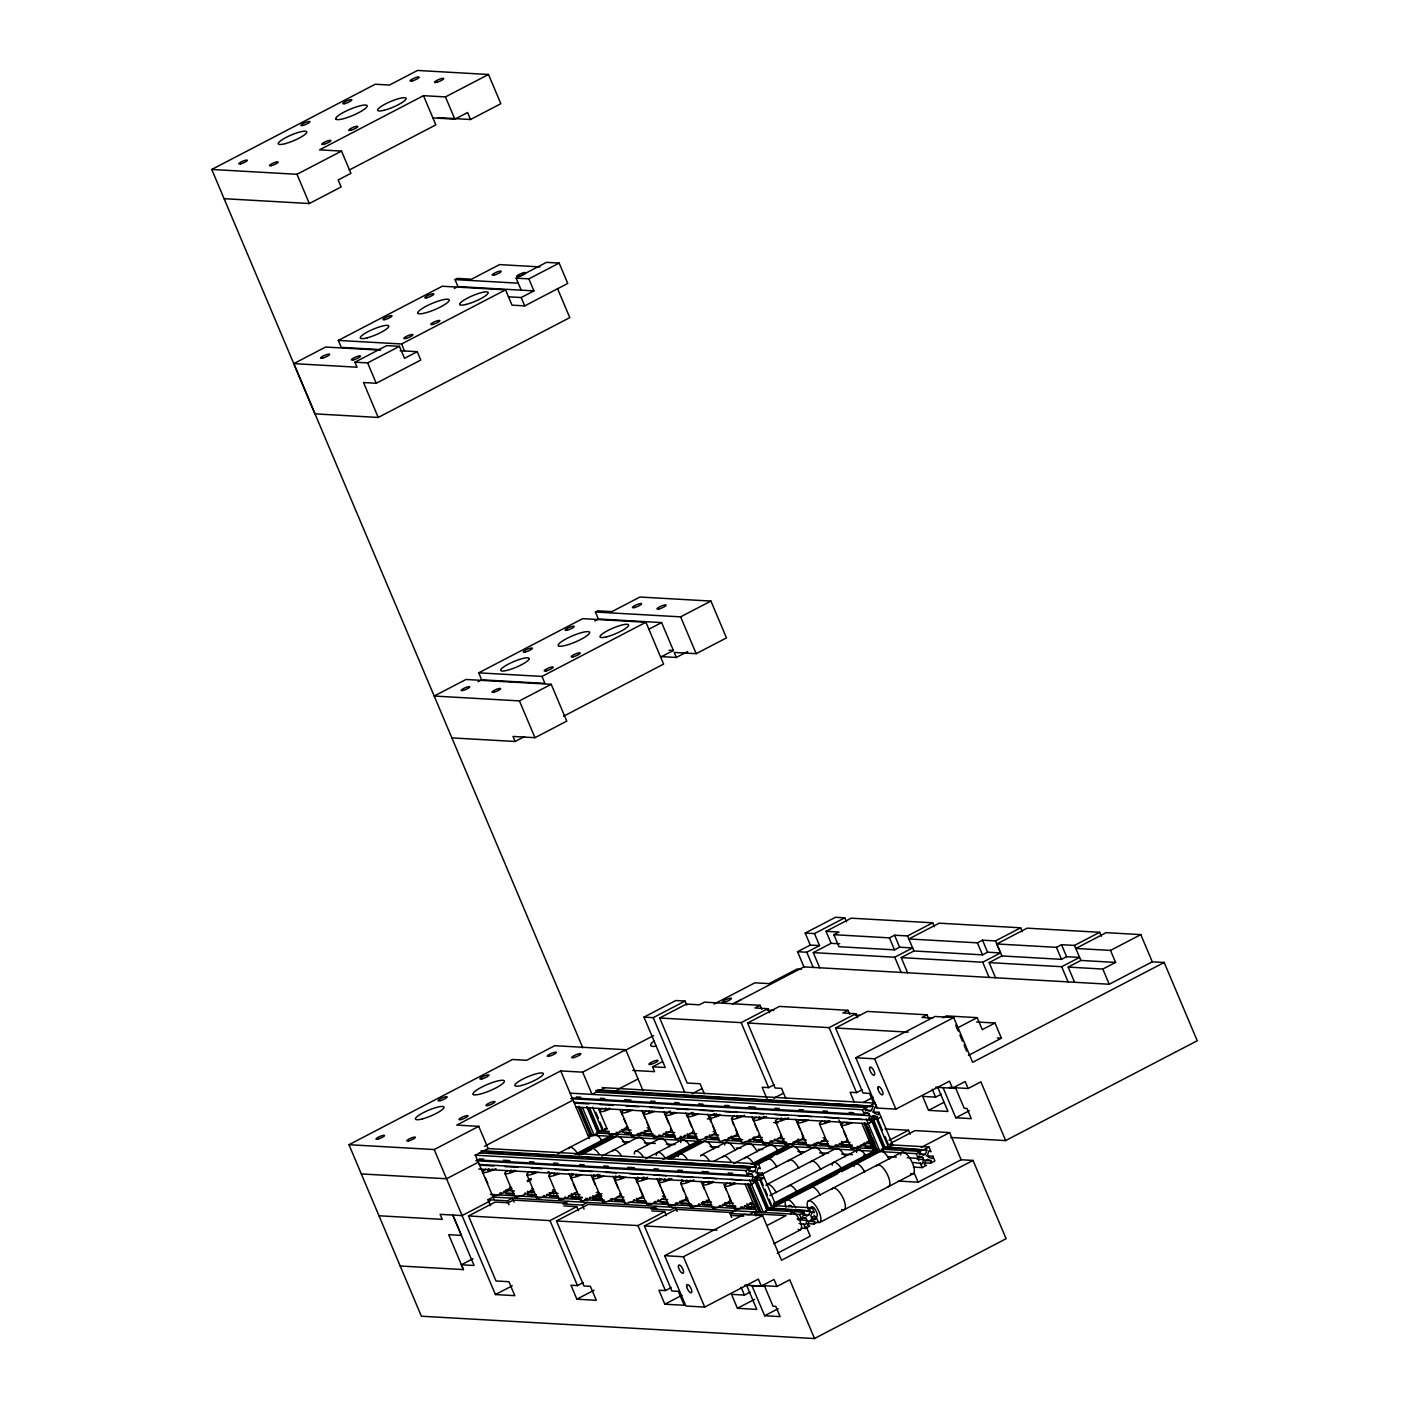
<?xml version="1.0" encoding="UTF-8"?>
<svg xmlns="http://www.w3.org/2000/svg" width="1409" height="1409" viewBox="0 0 1409 1409"><rect width="100%" height="100%" fill="white"/><g stroke="black" fill="none" stroke-linecap="round" stroke-linejoin="round"><path stroke-width="1.5" d="M476.999 1159.924L747.686 1175.3L748.478 1172.922L752.23 1174.384L753.111 1176.497L751.737 1180.619L478.901 1164.398M479.324 1152.932L750.011 1168.308L749.218 1170.703L752.97 1172.165L754.889 1171.161L756.263 1167.022L481.226 1150.677M749.588 1179.773L763.379 1212.409L767.711 1210.155L755.911 1182.257L753.745 1181.411L755.118 1177.272L757.056 1176.268L760.79 1177.748L759.997 1180.126L771.797 1208.024L837.721 1173.679M757.161 1175.282L761.529 1175.529L762.322 1173.133L755.77 1172.764M797.195 1218.961L801.58 1219.208L802.373 1216.83L806.107 1218.292L807.005 1220.388L805.631 1224.527L799.097 1223.435M766.655 1210.102L803.905 1212.216L803.112 1214.593L806.846 1216.073L808.784 1215.069L810.157 1210.93L768.557 1207.848M807.304 1223.664L813.891 1224.034L814.684 1221.656L810.932 1220.176L809.013 1221.18L807.639 1225.319L809.805 1226.165L805.472 1228.419L801.087 1228.172M811.038 1219.172L815.424 1219.437L816.216 1217.041L811.831 1216.795M571.86 1097.875L864.369 1114.484L865.161 1112.106L868.913 1113.568L869.793 1115.681L868.42 1119.803L573.745 1102.349M596.007 1092.116L866.694 1107.492L865.901 1109.887L869.652 1111.349L871.572 1110.345L872.946 1106.206L597.909 1089.861M872.453 1111.948L879.005 1112.317L892.795 1144.953L888.48 1147.208L876.697 1119.31L877.472 1116.932L873.739 1115.47L871.801 1116.474L870.427 1120.595L872.594 1121.441L884.394 1149.339L880.061 1151.593L866.271 1118.957M879.005 1112.317L878.212 1114.713L874.478 1113.233L873.58 1111.137L874.954 1106.998L877.12 1107.844L875.112 1103.106L602.242 1087.607M907.308 1157.775L918.263 1158.392L919.055 1156.014L922.789 1157.476L923.688 1159.589L922.314 1163.711L913.578 1162.495M881.153 1149.163L920.588 1151.4L919.795 1153.777L923.529 1155.257L925.466 1154.253L926.84 1150.114L885.046 1146.856M923.987 1162.848L930.574 1163.218L931.367 1160.84L927.615 1159.36L925.695 1160.364L924.322 1164.503L926.488 1165.349L922.155 1167.603L913.384 1167.11M926.312 1155.856L932.899 1156.225L932.106 1158.621L928.355 1157.141L927.474 1155.045L928.848 1150.906L930.997 1151.752L929.007 1147.014L889.555 1144.777M592.555 1107.069L602.647 1130.987L603.369 1130.177L596.342 1133.84L598.561 1133.118L587.623 1107.21M767.711 1210.155L765.474 1210.895L768.662 1208.482L756.88 1180.583L751.578 1184.511L478.708 1169.012M756.58 1179.773L757.831 1178.364M773.189 1206.456L877.86 1151.47L866.077 1123.572M882.474 1130.458L877.42 1118.499L871.643 1120.771L870.375 1122.18L872.594 1121.441L868.261 1123.695L575.753 1107.087M874.513 1117.548L873.263 1118.957L874.232 1119.01M870.128 1118.94L877.42 1118.499M877.191 1149.797L877.913 1148.987L773.506 1203.409M889.202 1146.398L882.157 1150.079L884.394 1149.339M582.78 1047.803L211.755 169.467L375.252 84.241L389.465 85.051L417.504 70.45L488.5 74.483L500.847 103.702L470.536 119.501L437.759 117.634M488.5 74.483L445.455 96.922L423.493 95.671L319.544 149.847L341.524 151.098L350.911 173.342L338.178 179.982L341.137 186.957L309.328 203.53L224.101 198.687M211.755 169.467L296.982 174.293L341.524 151.098M349.221 170.031L435.839 124.89L423.493 95.671M432.88 117.916L454.86 119.166L467.594 112.526L470.536 119.501M557.506 288.528L569.8 317.606L378.246 417.451L314.982 413.859L293.794 363.628L325.602 347.037L380.131 350.137M380.553 349.608L341.277 347.389L338.336 340.414L442.285 286.238L505.549 289.831L512.013 305.154L524.729 305.876L567.757 283.438L559.162 263.078L546.463 262.356L516.152 278.154L521.224 290.166M516.152 278.154L528.868 278.876L533.941 290.888L457.96 286.573L455.019 279.598L457.291 278.401L471.522 279.211L499.543 264.61L540.052 266.9M454.332 288.458L457.96 286.573M293.794 363.628L357.058 367.203L354.927 362.183L386.735 345.61L399.452 346.332L404.524 358.326L417.258 351.686L420.78 360.052L376.238 383.266L363.522 382.543L378.246 417.451M338.336 340.414L401.6 343.99L505.549 289.831M354.927 362.183L367.643 362.906L399.452 346.332M528.868 278.876L559.162 263.078M508.49 296.806L521.189 297.528L533.941 290.888M478.725 672.833L541.989 676.426L544.931 683.4L481.667 679.807L478.725 672.833L582.674 618.657L645.921 622.25L663.604 664.097L563.547 716.248M660.662 657.122L673.396 650.482L661.614 622.584L598.349 618.991L595.408 612.017L597.68 610.837L611.911 611.629L639.933 597.029L710.929 601.062L726.48 637.89L696.187 653.67L674.224 652.42L676.338 657.457L687.698 651.539M478.038 681.709L481.667 679.807M594.721 620.893L598.349 618.991M541.989 676.426L645.921 622.25M648.88 629.224L661.614 622.584M551.218 684.316L465.992 679.473L434.183 696.046L519.428 700.889L551.218 684.316L566.77 721.126L534.98 737.7L512.999 736.449L515.13 741.486L524.483 736.608M595.408 612.017L680.635 616.86L710.929 601.062M898.59 1181.077L918.087 1182.186L961.132 1159.748L973.02 1160.435L1006.096 1238.722L814.42 1338.55L421.397 1316.217L348.974 1144.707L512.471 1059.498L526.702 1060.29L554.723 1045.689L625.719 1049.723L642.98 1090.566M632.782 1070.4L654.586 1071.65L652.543 1066.807L665.259 1067.529L643.966 1017.122L675.792 1000.531L685.056 1001.059L686.747 1005.057M805.208 933.075L814.472 933.603L819.545 945.598L810.281 945.087L805.208 933.075L835.502 917.277L844.766 917.805L846.474 921.856M643.966 1017.122L653.212 1017.65L685.056 1001.059M814.472 933.603L844.766 917.805M704.289 1093.719L700.079 1083.75L687.152 1083.028L659.694 1018.002L686.412 1004.071L699.357 1004.811L704.447 1002.151L760.05 1005.321L761.741 1009.32M839.729 943.801L831.099 943.308L826.026 931.314L851.23 918.175L932.705 922.807L934.378 926.735M625.719 1049.723L582.674 1072.161L560.712 1070.91L456.763 1125.086L478.743 1126.337L488.148 1148.582L475.397 1155.221L493.907 1199.006M950.758 1137.468L1005.568 1140.586L1197.245 1040.758L1164.186 962.47L1152.28 961.801L1109.235 984.239L803.958 966.891L797.547 951.709L810.281 945.087M819.686 967.789L813.275 952.607L894.75 957.239L912.574 947.94L899.611 947.2L894.521 949.86L838.936 946.707L833.864 934.695L838.971 932.054L826.026 931.314M797.547 951.709L806.793 952.237L819.545 945.598M348.974 1144.707L434.201 1149.55L478.743 1126.337M624.416 1050.797L653.617 1035.58M713.976 1004.124L754.854 982.83L769.085 983.623L797.107 969.022L801.369 969.269M813.275 952.607L831.099 943.308M732.733 1004.018L803.958 966.891M733.332 1003.754L741.099 999.703M484.502 1146.274L573.058 1100.13M760.05 1005.321L754.96 1007.963L767.887 1008.703L769.578 1012.701M833.864 934.695L889.449 937.866L894.556 935.206L907.502 935.946L932.705 922.807M604.813 1087.766L592.079 1094.406L582.674 1072.161M652.543 1066.807L662.212 1061.77M659.694 1018.002L741.169 1022.635L767.887 1008.703M478.356 1162.196L446.547 1178.769L361.32 1173.926M617.23 1089.809L638.066 1078.942M785.764 1098.351L781.555 1088.382L775.091 1088.012L747.633 1023.004L779.459 1006.413L848.007 1010.306L849.697 1014.304M907.625 972.774L901.214 957.609L913.948 950.969L982.496 954.862L987.586 952.202L1000.513 952.942L995.459 940.93L982.513 940.19L977.423 942.85L908.875 938.958L939.187 923.177L1020.662 927.791L1022.318 931.736M557.788 1153.636L593.858 1134.844M595.672 1134.615L598.561 1133.118M602.647 1130.987L606.98 1128.732L598.561 1108.795M848.007 1010.306L842.899 1012.965L855.844 1013.705L857.535 1017.703M490.508 1205.699L487.972 1199.711L493.08 1197.069M505.813 1190.429L511.59 1187.417M575.101 1154.306L609.762 1136.253M624.187 1128.732L627.586 1126.953M692.189 1093.683L701.559 1088.805M508.015 1190.552L511.854 1188.544M527.248 1180.513L531.105 1178.505M577.303 1154.429L611.946 1136.376L611.876 1137.944L579.169 1155.01M462.064 1215.597L490.156 1200.961M527.406 1181.64L531.263 1179.632M579.381 1154.552L614.025 1136.499M581.582 1154.676L591.199 1149.656M595.056 1147.648L616.226 1136.623M747.633 1023.004L829.108 1027.637L855.844 1013.705M995.459 940.93L1020.662 927.791M434.201 1149.55L495.422 1294.554L514.813 1295.664L508.931 1281.714L496.003 1280.975L468.528 1215.967L495.263 1202.036L508.191 1202.775L513.299 1200.116L566.77 1203.145M873.703 1103.335L869.494 1093.384L863.03 1093.014L835.572 1028.006L867.398 1011.415L927.016 1014.797L928.707 1018.795M995.564 977.776L989.153 962.594L1061.699 966.715L1079.541 957.433L1066.613 956.693L1061.505 959.353L1001.887 955.954L996.815 943.96L1027.126 928.161L1099.672 932.282L1101.345 936.228M487.972 1199.711L507.381 1200.82L512.471 1198.161L514.162 1202.159M601.766 1156.137L637.819 1137.345M901.214 957.609L982.689 962.224L1000.513 952.942M989.153 962.594L1001.887 955.954M635.353 1151.329L659.817 1138.595M767.183 1099.231L762.128 1087.272L768.627 1087.642L774.351 1084.666M645.727 1158.638L681.797 1139.846M568.091 1201.331L562.984 1203.973L582.393 1205.082L587.483 1202.423M927.016 1014.797L921.926 1017.457L932.705 1018.055M996.815 943.96L1056.433 947.341L1061.541 944.682L1074.468 945.421L1099.672 932.282M773.752 1098.245L783.298 1093.261M1005.691 1140.603L980.875 1081.848L968.142 1088.488L965.2 1081.513L952.449 1088.135L949.507 1081.161L895.86 1109.13L877.067 1108.055L855.809 1057.736L934.942 1016.488L953.734 1017.562L972.633 1062.316L1164.186 962.47M663.058 1159.308L697.702 1141.237M400.174 1266.004L463.438 1269.597L461.395 1264.771L473.001 1258.713M599.794 1193.529L595.954 1195.536L595.884 1197.122L599.741 1195.114M667.179 1158.427L699.886 1141.36L699.833 1142.946L669.028 1158.991M468.528 1215.967L550.003 1220.599L576.739 1206.668L578.43 1210.666M601.872 1193.652L598.032 1195.66L599.459 1197.315M669.24 1158.533L701.964 1141.484M671.441 1158.674L702.246 1142.611M942.674 1017.844L946.425 1015.889L977.194 1017.65L982.267 1029.644L995.001 1023.004L1001.412 1038.186L968.476 1055.359M583.203 1282.613L577.479 1285.607L570.98 1285.237L576.862 1299.186L596.289 1300.296L590.406 1286.347L583.942 1285.977L556.467 1220.951L588.31 1204.378L656.841 1208.27M855.809 1057.736L874.602 1058.793L953.734 1017.562M701.312 1155.081L725.776 1142.329M1074.591 982.267L1068.181 967.085L1080.914 960.445L1115.576 962.417L1110.503 950.406L1075.842 948.451L1106.135 932.652L1140.797 934.625L1152.28 961.801M956.605 1028.376L977.194 1017.65M1110.503 950.406L1140.797 934.625M713.623 1161.368L747.756 1143.58M854.312 1102.243L850.103 1092.274L856.566 1092.644L862.29 1089.65M1068.181 967.085L1102.824 969.057L1115.576 962.417M733.684 1163.623L769.737 1144.83M656.03 1206.315L650.923 1208.975L670.332 1210.067L675.422 1207.425L677.113 1211.405M863.629 1102.243L873.175 1097.276M495.422 1294.554L512.277 1285.783M750.997 1164.292L785.641 1146.239M683.893 1200.538L687.751 1198.531M753.181 1164.415L787.842 1146.362L787.772 1147.93L755.048 1164.996M556.467 1220.951L637.96 1225.583L664.678 1211.652L666.369 1215.65M755.259 1164.539L789.921 1146.486M475.009 1155.186L745.696 1170.562L750.011 1168.308M754.097 1166.176L758.429 1163.922L760.437 1168.66L758.271 1167.814L756.897 1171.953L757.795 1174.049L761.529 1175.529M569.852 1093.137L862.378 1109.746L866.694 1107.492M870.78 1105.361L875.112 1103.106M757.461 1164.662L772.854 1156.63M776.711 1154.623L792.105 1146.609M671.142 1287.615L665.418 1290.591L658.954 1290.239L664.837 1304.188L684.246 1305.28L678.345 1291.331L671.882 1290.961L644.424 1225.953L676.25 1209.362L731.606 1212.515M762.181 1174.19L813.715 1147.331M756.422 1178.259L752.582 1181.447M873.104 1117.443L869.265 1120.631M876.68 1119.31L881.012 1117.055M766.76 1184.511L835.696 1148.582A12.17 4.491 62.5 0 1 845.224 1156.701M937.689 1087.149L947.94 1111.454L928.549 1110.345L922.648 1096.396L935.594 1097.135L941.318 1094.141M731.641 1217.446L729.95 1213.466L735.04 1210.807M866.165 1142.47L869.564 1140.691M928.549 1110.345L943.819 1102.384M769.93 1195.572L857.676 1149.832M576.862 1299.186L594.052 1290.221M814.543 1338.55L789.727 1279.795L776.993 1286.435L774.034 1279.46L761.3 1286.1L758.359 1279.125L704.711 1307.076L685.919 1306.02L664.661 1255.683L743.776 1214.452L762.568 1215.509L781.484 1260.262L973.02 1160.435M889.132 1140.339L908.523 1130.247L910.179 1134.175M890.365 1143.439L914.987 1130.599L949.648 1132.572L961.132 1159.748M773.77 1204.536L875.782 1151.364L876.521 1150.554L864.739 1122.638L863.999 1123.466L875.729 1152.932L775.637 1205.1M841.56 1171.672L878.142 1152.597M664.661 1255.683L683.453 1256.758L762.568 1215.509M943.097 1087.73L955.795 1117.777L969.339 1110.732M808.255 1201.014L901.654 1152.315M767.324 1225.354L786.046 1215.597L755.259 1213.854M921.239 1147.384L949.648 1132.572M492.815 1197.051L799.572 1214.47L803.905 1212.216M807.991 1210.084L812.324 1207.83L814.314 1212.568L809.928 1212.321M587.588 1134.985L916.255 1153.654L920.588 1151.4M924.674 1149.268L929.007 1147.014M773.7 1243.795L800.453 1229.846M813.891 1224.034L818.206 1221.779L816.216 1217.041M930.574 1163.218L934.889 1160.963L932.899 1156.225M819.862 1222.396L913.261 1173.715M664.837 1304.188L682.026 1295.223M777.328 1253.305L810.263 1236.133L806.265 1226.658M746.523 1285.114L756.792 1309.401L737.4 1308.292L731.5 1294.343L744.428 1295.082L750.169 1292.106M737.4 1308.292L754.572 1299.345M764.647 1315.742L780.128 1316.622L775.795 1306.372L773.03 1306.213L764.664 1286.399L751.948 1285.677L764.647 1315.742L778.191 1308.679M600.199 1130.67L604.056 1129.419M455.019 279.598L518.283 283.191M400.174 350.718L417.258 351.686M669.028 650.236L673.396 650.482M661.068 656.594L676.338 657.457M451.866 737.893L515.13 741.486M767.218 1010.077L773.647 1010.447M855.157 1015.061L859.437 1015.308M976.543 1021.965L995.001 1023.004M835.572 1028.006L908.118 1032.128M997.308 1037.957L1001.412 1038.186M949.349 1087.413L968.142 1088.488M935.752 1087.202L955.813 1088.453L964.179 1108.249L966.944 1108.407L971.277 1118.658L955.795 1117.777M595.708 1090.46L872.946 1106.206M608.635 1091.869L621.721 1092.627M632.641 1093.243L647.929 1094.106M658.831 1094.723L671.934 1095.48M685.038 1096.22L698.142 1096.959M709.044 1097.576L722.148 1098.315M733.067 1098.95L746.154 1099.689M757.073 1100.306L772.361 1101.169M783.263 1101.785L796.367 1102.543M807.287 1103.159L820.373 1103.899M831.292 1104.515L846.58 1105.396M857.482 1106.012L870.586 1106.752M865.02 1109.975L871.572 1110.345M576.387 1096.959L580.755 1097.206M600.393 1098.315L604.76 1098.562M624.416 1099.689L630.968 1100.059M650.606 1101.169L654.974 1101.415M674.629 1102.543L678.997 1102.789M698.635 1103.899L703.003 1104.145M724.825 1105.396L729.193 1105.642M748.848 1106.752L755.4 1107.122M775.038 1108.231L779.406 1108.496M799.044 1109.605L803.412 1109.852M823.067 1110.961L827.435 1111.208M849.257 1112.458L853.625 1112.705M864.545 1113.321L868.913 1113.568M570.733 1098.685L869.793 1115.681M870.921 1116.562L877.472 1116.932M575.911 1103.194L588.997 1103.934M599.917 1104.568L613.021 1105.308M626.107 1106.047L639.21 1106.787M650.13 1107.421L663.216 1108.161M676.32 1108.901L689.424 1109.64M700.326 1110.257L713.43 1111.014M724.349 1111.631L737.435 1112.37M750.539 1113.11L763.643 1113.867M774.563 1114.484L787.649 1115.224M798.568 1115.84L811.672 1116.58M824.758 1117.337L837.862 1118.077M848.782 1118.693L861.868 1119.433M707.248 1118.816L711.545 1119.045M773.752 1122.586L778.05 1122.832M885.046 1128.908L908.523 1130.247M604.778 1128.609L606.98 1128.732M622.232 1129.595L631.109 1130.106M644.142 1130.846L650.729 1131.216M666.07 1132.079L674.823 1132.589M690.163 1133.452L696.733 1133.822M712.073 1134.703L718.643 1135.073M733.983 1135.936L738.369 1136.182M753.709 1137.063L762.48 1137.556M777.803 1138.437L784.39 1138.807M797.529 1139.546L806.3 1140.04M821.641 1140.92L828.21 1141.29M841.349 1142.047L850.12 1142.54M864.474 1143.351L872.03 1143.773M598.191 1130.723L609.146 1131.357M622.302 1132.096L631.056 1132.589M644.212 1133.347L652.966 1133.84M666.122 1134.58L674.876 1135.09M688.032 1135.83L696.803 1136.323M709.942 1137.081L718.713 1137.574M731.852 1138.313L740.623 1138.824M753.762 1139.564L762.533 1140.057M775.672 1140.814L784.443 1141.308M797.582 1142.047L806.353 1142.558M819.492 1143.298L828.263 1143.791M841.42 1144.548L852.375 1145.165M863.33 1145.781L872.083 1146.292M598.156 1131.445L609.111 1132.079M624.451 1132.942L631.021 1133.312M644.177 1134.069L652.931 1134.562M666.087 1135.302L674.858 1135.813M687.997 1136.552L696.768 1137.045M709.907 1137.803L718.678 1138.296M731.817 1139.036L742.772 1139.67M753.727 1140.286L762.498 1140.779M777.838 1141.66L786.592 1142.153M797.547 1142.769L806.318 1143.28M819.474 1144.02L828.228 1144.513M841.384 1145.27L852.339 1145.887M865.478 1146.627L872.048 1147.014M926.84 1150.114L885.204 1147.754L873.562 1119.768M644.001 1134.721L648.369 1134.985M665.911 1135.971L672.48 1136.341M687.821 1137.222L696.574 1137.715M711.915 1138.578L718.484 1138.965M733.825 1139.828L740.412 1140.198M757.936 1141.202L762.322 1141.449M782.03 1142.576L786.416 1142.822M841.191 1145.922L845.576 1146.169M865.302 1147.296L871.872 1147.666M885.028 1148.423L895.983 1149.039M906.938 1149.656L920.077 1150.413M596.289 1132.977L675.175 1137.468M679.561 1137.715L697.085 1138.701M705.856 1139.212L718.995 1139.951M723.381 1140.198L740.905 1141.202M745.291 1141.449L872.382 1148.67M918.879 1153.883L925.466 1154.253M918.421 1157.229L922.789 1157.476M600.551 1140.357L604.919 1140.603M622.461 1141.589L629.03 1141.959M644.371 1142.84L655.326 1143.456M666.281 1144.073L675.052 1144.584M710.101 1146.574L718.872 1147.067M736.396 1148.071L740.782 1148.317M758.306 1149.304L762.692 1149.55M797.741 1151.54L804.328 1151.928M819.668 1152.791L828.422 1153.284M841.578 1154.041L852.533 1154.658M863.488 1155.274L867.874 1155.521M887.582 1156.648L896.353 1157.141M917.118 1159.202L923.688 1159.589M924.78 1160.47L931.367 1160.84M487.743 1148.546L758.429 1163.922M481.209 1151.4L756.263 1167.022M487.584 1152.439L502.854 1153.319M513.774 1153.936L526.878 1154.676M537.798 1155.292L550.884 1156.032M563.987 1156.789L577.091 1157.529M587.993 1158.145L601.097 1158.885M612.017 1159.501L625.103 1160.259M638.207 1160.998L651.31 1161.738M662.212 1162.355L675.316 1163.112M686.236 1163.728L701.506 1164.591M712.426 1165.208L725.529 1165.947M736.449 1166.582L749.535 1167.321M748.338 1170.791L754.889 1171.161M479.359 1158.885L483.71 1159.131M503.365 1160.259L509.917 1160.629M529.555 1161.738L533.923 1161.985M553.578 1163.112L557.946 1163.358M579.768 1164.591L584.136 1164.838M603.774 1165.947L608.142 1166.194M627.798 1167.321L634.349 1167.691M653.987 1168.801L658.355 1169.047M678.011 1170.174L682.361 1170.421M702.017 1171.531L708.568 1171.901M728.206 1173.028L732.574 1173.274M747.862 1174.137L752.23 1174.384M475.872 1160.752L753.111 1176.497M754.238 1177.378L760.79 1177.748M762.128 1177.748L764.33 1177.871L759.997 1180.126L753.445 1179.756M481.05 1165.261L494.154 1166M505.056 1166.617L518.16 1167.356M531.263 1168.096L542.166 1168.73M555.269 1169.47L568.373 1170.21M579.293 1170.826L592.379 1171.583M605.483 1172.323L616.402 1172.94M629.488 1173.679L642.592 1174.419M653.512 1175.053L666.598 1175.793M677.518 1176.409L692.805 1177.272M703.707 1177.906L716.811 1178.646M729.915 1179.386L740.817 1180.002M505.549 1190.411L514.32 1190.904M527.459 1191.662L534.046 1192.032M549.387 1192.895L558.14 1193.388M571.297 1194.145L580.05 1194.638M595.391 1195.519L601.96 1195.889M617.301 1196.752L623.87 1197.122M639.21 1198.002L643.596 1198.249M661.12 1199.253L667.707 1199.623M681.692 1200.415L688.156 1200.785M702.756 1201.613L711.527 1202.106M724.666 1202.846L733.437 1203.356M746.576 1204.096L755.347 1204.589M772.872 1205.593L812.324 1207.83M768.363 1207.672L769.332 1207.724M505.62 1192.912L514.373 1193.405M527.53 1194.163L536.283 1194.656M549.44 1195.396L558.193 1195.906M571.349 1196.646L582.304 1197.263M593.259 1197.897L602.03 1198.39M615.169 1199.129L623.94 1199.64M637.079 1200.38L645.85 1200.873M658.989 1201.63L667.76 1202.124M680.899 1202.863L689.67 1203.356M702.809 1204.114L711.58 1204.607M724.737 1205.364L735.692 1205.981M746.647 1206.597L755.4 1207.09M505.584 1193.634L514.338 1194.128M527.494 1194.885L536.248 1195.378M549.404 1196.118L558.175 1196.628M571.314 1197.368L582.269 1197.985M593.224 1198.619L601.995 1199.112M615.134 1199.852L623.905 1200.362M637.044 1201.102L645.815 1201.595M661.156 1202.476L667.725 1202.846M680.864 1203.585L691.837 1204.219M702.792 1204.836L711.545 1205.329M726.885 1206.21L735.657 1206.703M746.611 1207.319L755.365 1207.812M766.32 1208.446L810.157 1210.93M571.138 1198.037L577.708 1198.407M593.048 1199.27L601.802 1199.781M614.958 1200.521L623.729 1201.014M636.868 1201.771L645.639 1202.264M663.163 1203.251L667.549 1203.515M746.418 1207.989L750.803 1208.235M768.345 1209.239L774.915 1209.609M785.87 1210.225L801.21 1211.106M490.561 1194.427L580.402 1199.517M584.788 1199.764L604.514 1200.891M608.899 1201.137L624.222 1202.018M628.608 1202.264L755.7 1209.486M802.197 1214.699L808.784 1215.069M729.95 1213.466L749.341 1214.558L754.449 1211.899L756.122 1215.897M801.739 1218.045L806.107 1218.292M563.811 1205.928L576.739 1206.668M651.751 1210.912L664.678 1211.652M730.778 1215.403L743.705 1216.143M798.234 1219.895L807.005 1220.388M808.097 1221.268L814.684 1221.656M462.099 1215.58L440.119 1214.329L442.25 1219.366L378.986 1215.773M644.424 1225.953L716.97 1230.075M461.395 1264.771L474.093 1265.493L452.8 1215.069L461.43 1235.411L448.714 1234.689L463.438 1269.597M762.375 1285.607L776.993 1286.435M744.604 1285.149L761.3 1286.1M814.314 1212.568L812.165 1211.722L810.791 1215.861L811.672 1217.957L815.424 1219.437M1102.824 969.057L1109.235 984.239M1074.468 945.421L1080.914 960.445M1061.541 944.682L1066.613 956.693M1056.433 947.341L1061.505 959.353M1061.699 966.715L1068.11 981.897M982.513 940.19L987.586 952.202M977.423 942.85L982.496 954.862M982.689 962.224L989.1 977.406M955.637 1025.065L958.173 1031.071M959.864 1035.087L962.4 1041.092M964.091 1045.091L966.627 1051.096M907.502 935.946L913.948 950.969M894.556 935.206L899.611 947.2M889.449 937.866L894.521 949.86M894.75 957.239L901.161 972.421M932.265 1089.245L935.594 1097.135M916.255 1153.654L918.263 1158.392M920.147 1162.865L922.155 1167.603M874.602 1058.793L895.86 1109.13M680.635 616.86L696.187 653.67M914.089 1172.693L918.087 1182.186M884.993 1136.447L888.357 1144.407M445.455 96.922L454.86 119.166M806.793 952.237L813.204 967.419M871.643 1120.771L883.425 1148.67M521.189 297.528L524.729 305.876M829.108 1027.637L856.566 1092.644M862.378 1109.746L864.369 1114.484M867.926 1127.869L870.463 1133.84M872.136 1137.838L874.672 1143.809M861.815 1123.325L873.598 1151.223M841.525 1125.298L851.335 1148.511M838.936 1119.908L842.195 1127.64M843.832 1131.497L846.281 1137.31M819.545 1124.065L829.355 1147.261M797.564 1122.814L807.357 1146.01M795.768 1119.345L799.854 1129.014M801.492 1132.871L803.13 1136.746M741.169 1022.635L768.627 1087.642M775.566 1121.564L785.377 1144.76M799.572 1214.47L801.58 1219.208M803.465 1223.681L805.472 1228.419M753.586 1120.314L763.396 1143.527M751.807 1116.844L753.445 1120.701M755.065 1124.576L757.531 1130.37M762.322 1173.133L776.112 1205.769M760.737 1179.315L763.255 1185.304M764.946 1189.284L767.465 1195.255M769.155 1199.253L771.674 1205.223M731.606 1119.063L741.398 1142.276M732.275 1121.388L733.895 1125.263M735.533 1129.137L737.171 1132.995M401.6 343.99L404.542 350.982M754.96 1181.587L766.743 1209.486M745.696 1170.562L747.686 1175.3M749.394 1184.388L761.177 1212.286M748.056 1183.454L759.838 1211.353L759.099 1212.163L747.316 1184.264M745.132 1184.141L756.915 1212.039M709.625 1117.813L719.418 1141.026M707.829 1114.343L711.105 1122.075M712.743 1125.95L715.191 1131.744M724.842 1186.114L734.653 1209.327M296.982 174.293L309.328 203.53M519.428 700.889L534.98 737.7M653.212 1017.65L684.862 1092.556M723.874 1184.582L726.339 1190.394M728.788 1196.188L730.426 1200.063M687.627 1116.562L697.437 1139.775M685.848 1113.092L687.486 1116.967M689.124 1120.824L691.572 1126.636M367.643 362.906L376.238 383.266M702.862 1184.863L712.672 1208.077M701.083 1181.394L704.341 1189.143M741.099 1287.21L744.428 1295.082M665.647 1115.312L675.457 1138.525M663.868 1111.842L668.764 1123.449M680.882 1183.63L690.674 1206.826M682.361 1187.893L683.999 1191.75M643.666 1114.061L653.459 1137.274M641.87 1110.591L645.146 1118.341M646.784 1122.198L649.232 1128.01A9.81 1.955 -22.9 0 0 647.101 1127.887M658.884 1182.38L668.694 1205.576M657.105 1178.91L660.381 1186.642M662.001 1190.499L664.467 1196.311M683.453 1256.758L704.711 1307.076M621.668 1112.828L631.479 1136.024M619.89 1109.341L622.338 1115.153M623.976 1119.028L625.614 1122.885M636.903 1181.129L646.713 1204.325M635.124 1177.66L637.572 1183.454M640.021 1189.266L642.469 1195.061M595.796 1112.229L598.332 1118.218M600.005 1122.198L602.541 1128.186M589.42 1107.509L599.512 1131.427M637.96 1225.583L665.418 1290.591M586.655 1106.523L597.592 1132.431M614.923 1179.879L624.715 1203.092M613.144 1176.409L618.04 1188.016M582.445 1107.474L594.228 1135.372M580.261 1107.351L592.044 1135.249M560.712 1070.91L589.261 1138.49M592.942 1178.629L602.735 1201.842M591.146 1175.159L595.232 1184.828M570.944 1177.378L580.755 1200.591M569.166 1173.908L571.614 1179.72M573.252 1183.578L575.7 1189.39M582.393 1205.082L584.066 1209.063M548.964 1176.128L558.774 1199.341M550.003 1220.599L577.479 1285.607M526.984 1174.877L536.776 1198.09M504.986 1173.627L514.796 1196.84M507.381 1200.82L509.054 1204.801M481.878 1169.611L483.551 1173.609M485.242 1177.589L487.761 1183.56M656.154 1046.182A23.178 4.614 -22.9 0 1 654.146 1040.916M798.146 1229.317A9.81 3.611 62.5 0 0 801.58 1226.376A9.81 3.611 62.5 0 0 796.825 1215.58L795.363 1213.977A9.81 3.611 62.5 0 0 790.555 1214.118M647.647 1178.435A9.81 1.955 -22.9 0 1 637.696 1181.323A9.81 1.955 -22.9 0 1 639.721 1177.977M658.373 1199.922A4.509 0.898 -22.9 0 1 657.475 1200.433M655.361 1201.384A4.509 0.898 -22.9 0 1 654.287 1201.771M647.664 1177.219A4.509 0.898 -22.9 0 1 642.064 1179.051A4.509 0.898 -22.9 0 1 643.895 1177.008M662.336 1196.188A9.81 1.955 -22.9 0 1 657.457 1201.63A9.81 1.955 -22.9 0 1 646.96 1203.145M713.606 1182.169A9.81 1.955 -22.9 0 1 703.655 1185.075A9.81 1.955 -22.9 0 1 705.68 1181.728M725.705 1202.441A4.509 0.898 -22.9 0 1 725.036 1203.198M723.433 1204.167A4.509 0.898 -22.9 0 1 722.394 1204.677M720.246 1205.523A4.509 0.898 -22.9 0 1 719.259 1205.805M712.602 1181.464A4.509 0.898 -22.9 0 1 708.023 1182.803A4.509 0.898 -22.9 0 1 708.956 1181.253M729.633 1199.852A9.81 1.955 -22.9 0 1 722.236 1205.893A9.81 1.955 -22.9 0 1 712.919 1206.879M693.862 1179.844A9.81 1.955 -22.9 0 1 682.273 1183.824A9.81 1.955 -22.9 0 1 683.7 1180.478M702.351 1202.423A4.509 0.898 -22.9 0 1 701.453 1202.934M699.34 1203.885A4.509 0.898 -22.9 0 1 698.265 1204.272M690.621 1180.214A4.509 0.898 -22.9 0 1 686.024 1181.552A4.509 0.898 -22.9 0 1 686.958 1180.002M708.621 1199.288A9.81 1.955 -22.9 0 1 697.895 1205.576A9.81 1.955 -22.9 0 1 690.938 1205.628M671.882 1178.593A9.81 1.955 -22.9 0 1 660.275 1182.574A9.81 1.955 -22.9 0 1 661.702 1179.227M680.353 1201.172A4.509 0.898 -22.9 0 1 679.455 1201.683M677.342 1202.634A4.509 0.898 -22.9 0 1 675.298 1203.304M669.662 1178.47A4.509 0.898 -22.9 0 1 664.326 1180.302A4.509 0.898 -22.9 0 1 664.978 1178.769M685.655 1197.351A9.81 1.955 -22.9 0 1 678.275 1203.392A9.81 1.955 -22.9 0 1 668.94 1204.378M625.666 1177.184A9.81 1.955 -22.9 0 1 615.24 1180.02A9.81 1.955 -22.9 0 1 619.696 1175.634M637.097 1198.196A4.509 0.898 -22.9 0 1 636.392 1198.672M634.455 1199.675A4.509 0.898 -22.9 0 1 633.381 1200.133M623.571 1176.92A4.509 0.898 -22.9 0 1 619.854 1177.765A4.509 0.898 -22.9 0 1 620.999 1176.268M642.663 1195.536A9.81 1.955 -22.9 0 1 631.937 1201.824A9.81 1.955 -22.9 0 1 624.98 1201.895M735.604 1183.419A9.81 1.955 -22.9 0 1 725.635 1186.325A9.81 1.955 -22.9 0 1 727.66 1182.979M745.414 1205.417A4.509 0.898 -22.9 0 1 744.392 1205.928M742.226 1206.756A4.509 0.898 -22.9 0 1 740.429 1207.214M734.582 1182.715A4.509 0.898 -22.9 0 1 730.285 1184.053A4.509 0.898 -22.9 0 1 730.232 1182.979M752.582 1201.789A9.81 1.955 -22.9 0 1 741.856 1208.059A9.81 1.955 -22.9 0 1 734.899 1208.129M581.688 1174.683A9.81 1.955 -22.9 0 1 571.737 1177.589A9.81 1.955 -22.9 0 1 573.762 1174.243M593.119 1195.695A4.509 0.898 -22.9 0 1 592.414 1196.171M590.494 1197.174A4.509 0.898 -22.9 0 1 589.402 1197.632M587.342 1198.302A4.509 0.898 -22.9 0 1 585.545 1198.425M579.592 1174.437A4.509 0.898 -22.9 0 1 576.334 1174.243M596.377 1192.437A9.81 1.955 -22.9 0 1 591.498 1197.897A9.81 1.955 -22.9 0 1 581.001 1199.394M537.727 1172.182A9.81 1.955 -22.9 0 1 527.759 1175.088A9.81 1.955 -22.9 0 1 529.784 1171.742M549.616 1192.789A4.509 0.898 -22.9 0 1 549.158 1193.194M547.537 1194.18A4.509 0.898 -22.9 0 1 546.516 1194.691M544.367 1195.519A4.509 0.898 -22.9 0 1 543.381 1195.818M535.631 1171.936A4.509 0.898 -22.9 0 1 532.355 1171.742M552.398 1189.953A9.81 1.955 -22.9 0 1 547.52 1195.396A9.81 1.955 -22.9 0 1 537.04 1196.893M559.708 1173.433A9.81 1.955 -22.9 0 1 549.757 1176.339A9.81 1.955 -22.9 0 1 551.782 1172.993M571.614 1194.039A4.509 0.898 -22.9 0 1 571.138 1194.445M569.535 1195.431A4.509 0.898 -22.9 0 1 568.496 1195.942M565.361 1197.069A4.509 0.898 -22.9 0 1 564.533 1197.227M557.612 1173.186A4.509 0.898 -22.9 0 1 554.336 1172.993M576.51 1191.309A9.81 1.955 -22.9 0 1 567.158 1197.632A9.81 1.955 -22.9 0 1 559.021 1198.143M603.686 1175.934A9.81 1.955 -22.9 0 1 593.259 1178.769A9.81 1.955 -22.9 0 1 597.698 1174.384M612.475 1198.425A4.509 0.898 -22.9 0 1 610.326 1199.27M600.516 1176.057A4.509 0.898 -22.9 0 1 597.645 1176.374A4.509 0.898 -22.9 0 1 599.917 1174.507M619.696 1193.617A9.81 1.955 -22.9 0 1 611.119 1200.133A9.81 1.955 -22.9 0 1 604.021 1199.728M495.986 1168.607A9.81 1.955 -22.9 0 1 484.397 1172.587A9.81 1.955 -22.9 0 1 485.823 1169.241M504.475 1191.186A4.509 0.898 -22.9 0 1 503.577 1191.697M501.463 1192.648A4.509 0.898 -22.9 0 1 499.402 1193.317M492.745 1168.977A4.509 0.898 -22.9 0 1 488.166 1170.315A4.509 0.898 -22.9 0 1 489.099 1168.765M509.776 1187.364A9.81 1.955 -22.9 0 1 502.379 1193.405A9.81 1.955 -22.9 0 1 493.062 1194.392M515.747 1170.932A9.81 1.955 -22.9 0 1 505.778 1173.838A9.81 1.955 -22.9 0 1 507.804 1170.492M527.829 1191.204A4.509 0.898 -22.9 0 1 527.635 1191.538M525.557 1192.93A4.509 0.898 -22.9 0 1 524.535 1193.441M514.725 1170.227A4.509 0.898 -22.9 0 1 510.146 1171.566A4.509 0.898 -22.9 0 1 511.08 1170.016M531.757 1188.615A9.81 1.955 -22.9 0 1 524.359 1194.656A9.81 1.955 -22.9 0 1 515.042 1195.642M766.566 1116.527A9.81 1.955 -22.9 0 1 754.977 1120.507A9.81 1.955 -22.9 0 1 756.404 1117.161M775.056 1139.106A4.509 0.898 -22.9 0 1 774.157 1139.617M772.044 1140.568A4.509 0.898 -22.9 0 1 769.983 1141.237M764.347 1116.404A4.509 0.898 -22.9 0 1 759.028 1118.235A4.509 0.898 -22.9 0 1 759.68 1116.703M780.357 1135.284A9.81 1.955 -22.9 0 1 772.96 1141.343A9.81 1.955 -22.9 0 1 763.643 1142.329M830.288 1121.37A9.81 1.955 -22.9 0 1 820.337 1124.259A9.81 1.955 -22.9 0 1 822.363 1120.912M842.195 1141.959A4.509 0.898 -22.9 0 1 841.719 1142.382M840.116 1143.368A4.509 0.898 -22.9 0 1 839.095 1143.861M836.928 1144.707A4.509 0.898 -22.9 0 1 835.114 1145.147M829.285 1120.648A4.509 0.898 -22.9 0 1 824.987 1121.987A4.509 0.898 -22.9 0 1 824.917 1120.93M847.108 1139.247A9.81 1.955 -22.9 0 1 837.739 1145.57A9.81 1.955 -22.9 0 1 829.602 1146.063M808.308 1120.12A9.81 1.955 -22.9 0 1 798.339 1123.008A9.81 1.955 -22.9 0 1 800.382 1119.662M818.136 1142.118A4.509 0.898 -22.9 0 1 816.022 1143.069M814.948 1143.456A4.509 0.898 -22.9 0 1 813.962 1143.738M806.212 1119.856A4.509 0.898 -22.9 0 1 802.936 1119.679M822.997 1137.873A9.81 1.955 -22.9 0 1 818.118 1143.315A9.81 1.955 -22.9 0 1 807.621 1144.812M788.564 1117.777A9.81 1.955 -22.9 0 1 776.958 1121.758A9.81 1.955 -22.9 0 1 778.384 1118.411M798.427 1139.124A4.509 0.898 -22.9 0 1 798.216 1139.458M797.036 1140.357A4.509 0.898 -22.9 0 1 795.116 1141.36M794.024 1141.818A4.509 0.898 -22.9 0 1 792.95 1142.206M785.306 1118.147A4.509 0.898 -22.9 0 1 780.727 1119.486A4.509 0.898 -22.9 0 1 781.66 1117.953M802.337 1136.535A9.81 1.955 -22.9 0 1 794.958 1142.593A9.81 1.955 -22.9 0 1 785.623 1143.58M744.586 1115.276A9.81 1.955 -22.9 0 1 732.997 1119.257A9.81 1.955 -22.9 0 1 734.424 1115.91M753.075 1137.856A4.509 0.898 -22.9 0 1 752.177 1138.366M750.064 1139.317A4.509 0.898 -22.9 0 1 748.989 1139.705M741.345 1115.664A4.509 0.898 -22.9 0 1 736.766 1116.985A4.509 0.898 -22.9 0 1 737.682 1115.452M759.345 1134.721A9.81 1.955 -22.9 0 1 748.619 1141.008A9.81 1.955 -22.9 0 1 741.662 1141.079M852.286 1122.603A9.81 1.955 -22.9 0 1 842.318 1125.509A9.81 1.955 -22.9 0 1 844.343 1122.163M864.175 1143.21A4.509 0.898 -22.9 0 1 862.995 1144.108M862.097 1144.601A4.509 0.898 -22.9 0 1 859.983 1145.57M857.94 1146.239A4.509 0.898 -22.9 0 1 857.112 1146.398M850.191 1122.357A4.509 0.898 -22.9 0 1 846.915 1122.163M869.089 1140.497A9.81 1.955 -22.9 0 1 859.719 1146.803A9.81 1.955 -22.9 0 1 851.582 1147.313M698.371 1113.867A9.81 1.955 -22.9 0 1 687.944 1116.703A9.81 1.955 -22.9 0 1 692.4 1112.317M709.801 1134.879A4.509 0.898 -22.9 0 1 709.097 1135.355M707.177 1136.359A4.509 0.898 -22.9 0 1 705.011 1137.204M695.218 1114.008A4.509 0.898 -22.9 0 1 693.721 1112.951M713.06 1131.621A9.81 1.955 -22.9 0 1 708.181 1137.081A9.81 1.955 -22.9 0 1 697.684 1138.578M654.41 1111.366A9.81 1.955 -22.9 0 1 644.441 1114.272A9.81 1.955 -22.9 0 1 646.467 1110.926M666.298 1131.973A4.509 0.898 -22.9 0 1 665.841 1132.396M664.22 1133.364A4.509 0.898 -22.9 0 1 663.199 1133.875M660.064 1135.002A4.509 0.898 -22.9 0 1 658.619 1135.196M652.314 1111.12A4.509 0.898 -22.9 0 1 649.038 1110.926M670.42 1129.049A9.81 1.955 -22.9 0 1 661.843 1135.566A9.81 1.955 -22.9 0 1 654.745 1135.178M676.39 1112.617A9.81 1.955 -22.9 0 1 665.964 1115.452A9.81 1.955 -22.9 0 1 670.42 1111.067M687.821 1133.629A4.509 0.898 -22.9 0 1 687.116 1134.122M685.179 1135.126A4.509 0.898 -22.9 0 1 684.105 1135.584M681.216 1136.411A4.509 0.898 -22.9 0 1 680.248 1136.359M674.295 1112.37A4.509 0.898 -22.9 0 1 670.561 1112.599M693.193 1130.494A9.81 1.955 -22.9 0 1 683.841 1136.816A9.81 1.955 -22.9 0 1 675.704 1137.327M720.369 1115.118A9.81 1.955 -22.9 0 1 709.942 1117.953A9.81 1.955 -22.9 0 1 714.381 1113.568M731.799 1136.13A4.509 0.898 -22.9 0 1 730.179 1137.116M729.158 1137.609A4.509 0.898 -22.9 0 1 728.066 1138.067M719.347 1114.413A4.509 0.898 -22.9 0 1 714.557 1115.717A4.509 0.898 -22.9 0 1 716.6 1113.691M736.379 1132.801A9.81 1.955 -22.9 0 1 730.161 1138.331A9.81 1.955 -22.9 0 1 719.242 1140.55M610.432 1108.883A9.81 1.955 -22.9 0 1 600.481 1111.771A9.81 1.955 -22.9 0 1 602.506 1108.425M622.338 1129.472A4.509 0.898 -22.9 0 1 621.862 1129.895M620.259 1130.881A4.509 0.898 -22.9 0 1 619.22 1131.374M617.072 1132.22A4.509 0.898 -22.9 0 1 616.085 1132.501M609.428 1108.161A4.509 0.898 -22.9 0 1 604.848 1109.499A4.509 0.898 -22.9 0 1 605.782 1107.95M626.459 1126.548A9.81 1.955 -22.9 0 1 619.062 1132.589A9.81 1.955 -22.9 0 1 609.745 1133.576M632.43 1110.116A9.81 1.955 -22.9 0 1 622.461 1113.022A9.81 1.955 -22.9 0 1 624.486 1109.676M642.24 1132.131A4.509 0.898 -22.9 0 1 640.126 1133.083M639.052 1133.47A4.509 0.898 -22.9 0 1 637.255 1133.91M630.316 1109.869A4.509 0.898 -22.9 0 1 627.058 1109.693M649.408 1128.486A9.81 1.955 -22.9 0 1 638.682 1134.773A9.81 1.955 -22.9 0 1 631.725 1134.826M766.496 1159.854A12.17 4.491 62.5 0 1 776.799 1166.951M790.96 1147.102A12.17 4.491 62.5 0 1 801.245 1154.2M706.226 1200.204A12.17 4.491 62.5 0 1 707.846 1202.899M788.494 1161.104A12.17 4.491 62.5 0 1 798.78 1168.202M812.94 1148.353A12.17 4.491 62.5 0 1 823.243 1155.45M728.206 1201.454A12.17 4.491 62.5 0 1 729.827 1204.131M744.516 1158.603A12.17 4.491 62.5 0 1 753.181 1163.024M768.979 1145.869A12.17 4.491 62.5 0 1 777.627 1150.272M722.535 1157.353A12.17 4.491 62.5 0 1 731.201 1161.773M681.445 1179.668A12.17 4.491 62.5 0 1 683.136 1180.83M746.981 1144.619A12.17 4.491 62.5 0 1 757.285 1151.717M917.823 1157.423A3.681 1.356 62.5 0 1 918.774 1160.611M804.398 1213.66A3.681 1.356 62.5 0 1 804.944 1214.206M807.938 1208.57A12.17 4.491 62.5 0 1 810.897 1201.155A12.17 4.491 62.5 0 1 820.179 1214.822A12.17 4.491 62.5 0 1 817.22 1222.237M810.862 1207.989A5.654 2.078 62.5 0 1 814.208 1208.182A5.654 2.078 62.5 0 1 817.255 1215.403A5.654 2.078 62.5 0 1 813.909 1215.21M831.944 1189.284A12.17 4.491 62.5 0 1 842.952 1197.809A12.17 4.491 62.5 0 1 841.684 1209.486M900.58 1155.045A12.17 4.491 62.5 0 1 911.183 1160.452A12.17 4.491 62.5 0 1 910.619 1173.556M876.433 1166.106A12.17 4.491 62.5 0 1 886.719 1173.204A12.17 4.491 62.5 0 1 887.652 1186.748M854.136 1166.546A12.17 4.491 62.5 0 1 864.739 1171.953M809.964 1188.034A12.17 4.491 62.5 0 1 820.249 1195.131M878.899 1152.104A12.17 4.491 62.5 0 1 889.185 1159.202M788.864 1206.738A5.654 2.078 62.5 0 1 792.21 1206.932M785.94 1207.319A12.17 4.491 62.5 0 1 787.42 1199.464A12.17 4.491 62.5 0 1 795.786 1207.883M856.602 1152.544A12.17 4.491 62.5 0 1 865.584 1155.274M832.138 1165.296A12.17 4.491 62.5 0 1 841.12 1168.026M787.966 1186.783A12.17 4.491 62.5 0 1 796.631 1191.204M810.474 1162.355A12.17 4.491 62.5 0 1 820.76 1169.452M765.985 1185.533A12.17 4.491 62.5 0 1 776.271 1192.648M750.187 1202.705A12.17 4.491 62.5 0 1 751.825 1205.382M656.259 1155.31A12.17 4.491 62.5 0 1 665.242 1158.039M615.486 1175.916A12.17 4.491 62.5 0 1 617.177 1177.096M680.723 1142.558A12.17 4.491 62.5 0 1 689.688 1145.288M637.467 1177.167A12.17 4.491 62.5 0 1 639.175 1178.347M703.021 1142.118A12.17 4.491 62.5 0 1 713.306 1149.216M678.24 1156.542A12.17 4.491 62.5 0 1 687.222 1159.29M590.618 1149.867A12.17 4.491 62.5 0 1 599.283 1154.288M548.048 1171.724A12.17 4.491 62.5 0 1 549.528 1172.182M530.33 1190.218A12.17 4.491 62.5 0 1 531.968 1192.895M615.081 1137.116A12.17 4.491 62.5 0 1 625.367 1144.214M568.637 1148.617A12.17 4.491 62.5 0 1 577.285 1153.038M593.083 1135.865A12.17 4.491 62.5 0 1 601.749 1140.286M637.062 1138.366A12.17 4.491 62.5 0 1 647.347 1145.464M612.598 1151.118A12.17 4.491 62.5 0 1 621.263 1155.539M571.526 1173.433A12.17 4.491 62.5 0 1 573.216 1174.595M552.31 1191.468A12.17 4.491 62.5 0 1 553.948 1194.145M700.555 1156.12A12.17 4.491 62.5 0 1 709.203 1160.523M659.465 1178.417A12.17 4.491 62.5 0 1 661.156 1179.58M724.684 1145.059A12.17 4.491 62.5 0 1 735.287 1150.466M634.279 1154.059A12.17 4.491 62.5 0 1 643.244 1156.789M593.506 1174.666A12.17 4.491 62.5 0 1 595.197 1175.846M659.042 1139.617A12.17 4.491 62.5 0 1 669.328 1146.715M574.308 1192.719A12.17 4.491 62.5 0 1 575.929 1195.396M578.905 1106.417L578.183 1107.227L589.966 1135.126L590.688 1134.315L578.905 1106.417M529.22 658.69L528.762 658.021A15.446 3.082 -22.9 0 0 505.831 665.524A15.446 3.082 -22.9 0 0 508.808 669.891A15.446 3.082 -22.9 0 0 529.22 658.69M558.51 645.886L558.193 645.058A16.996 3.382 -22.9 0 1 581.283 632.711A16.996 3.382 -22.9 0 1 583.326 638.066A16.996 3.382 -22.9 0 1 558.51 645.886M418.121 313.45L417.804 312.622A16.996 3.382 -22.9 0 1 440.894 300.293A16.996 3.382 -22.9 0 1 442.937 305.63A16.996 3.382 -22.9 0 1 418.121 313.45M336.082 119.289L335.765 118.462A16.996 3.382 -22.9 0 1 358.855 106.133A16.996 3.382 -22.9 0 1 360.898 111.47A16.996 3.382 -22.9 0 1 336.082 119.289M473.301 1094.529L472.984 1093.719A16.996 3.382 -22.9 0 1 496.074 1081.372A16.996 3.382 -22.9 0 1 498.117 1086.709A16.996 3.382 -22.9 0 1 473.301 1094.529M463.156 690.41A4.632 0.916 -22.9 0 0 469.761 686.976A4.632 0.916 -22.9 0 0 463.543 688.525A4.632 0.916 -22.9 0 0 463.156 690.41M432.827 324.405A4.949 0.986 -22.9 0 0 439.89 320.724A4.949 0.986 -22.9 0 0 433.267 322.397A4.949 0.986 -22.9 0 0 432.827 324.405M494.154 275.09A4.949 0.986 -22.9 0 0 501.217 271.426A4.949 0.986 -22.9 0 0 494.594 273.082A4.949 0.986 -22.9 0 0 494.154 275.09M518.671 276.499A4.949 0.986 -22.9 0 0 525.733 272.818A4.949 0.986 -22.9 0 0 519.111 274.473A4.949 0.986 -22.9 0 0 518.671 276.499M384.956 319.596A4.949 0.986 -22.9 0 0 392.019 315.915A4.949 0.986 -22.9 0 0 385.397 317.589A4.949 0.986 -22.9 0 0 384.956 319.596M426.839 297.775A4.949 0.986 -22.9 0 0 433.884 294.094A4.949 0.986 -22.9 0 0 427.262 295.767A4.949 0.986 -22.9 0 0 426.839 297.775M466.115 304.432A15.446 3.082 -22.9 0 0 488.183 292.931A15.446 3.082 -22.9 0 0 467.453 298.127A15.446 3.082 -22.9 0 0 466.115 304.432M493.978 692.171A4.632 0.916 -22.9 0 0 500.6 688.719A4.632 0.916 -22.9 0 0 494.383 690.287A4.632 0.916 -22.9 0 0 493.978 692.171M240.71 163.831A4.632 0.916 -22.9 0 0 247.332 160.379A4.632 0.916 -22.9 0 0 241.115 161.947A4.632 0.916 -22.9 0 0 240.71 163.831M344.782 103.614A4.949 0.986 -22.9 0 0 351.845 99.951A4.949 0.986 -22.9 0 0 345.205 101.607A4.949 0.986 -22.9 0 0 344.782 103.614M412.115 80.947A4.949 0.986 -22.9 0 0 419.178 77.266A4.949 0.986 -22.9 0 0 412.538 78.922A4.949 0.986 -22.9 0 0 412.115 80.947M350.788 130.244A4.949 0.986 -22.9 0 0 357.851 126.563A4.949 0.986 -22.9 0 0 351.211 128.237A4.949 0.986 -22.9 0 0 350.788 130.244M271.55 165.593A4.632 0.916 -22.9 0 0 278.154 162.141A4.632 0.916 -22.9 0 0 271.937 163.691A4.632 0.916 -22.9 0 0 271.55 165.593M285.27 143.63A15.446 3.082 -22.9 0 0 306.792 132.111A15.446 3.082 -22.9 0 0 285.446 137.783A15.446 3.082 -22.9 0 0 285.27 143.63M436.631 82.338A4.949 0.986 -22.9 0 0 443.694 78.657A4.949 0.986 -22.9 0 0 437.054 80.313A4.949 0.986 -22.9 0 0 436.631 82.338M323.788 144.317A4.949 0.986 -22.9 0 0 330.851 140.636A4.949 0.986 -22.9 0 0 324.211 142.309A4.949 0.986 -22.9 0 0 323.788 144.317M353.43 359.859A4.949 0.986 -22.9 0 0 360.493 356.178A4.949 0.986 -22.9 0 0 353.87 357.851A4.949 0.986 -22.9 0 0 353.43 359.859M322.608 358.115A4.949 0.986 -22.9 0 0 329.671 354.434A4.949 0.986 -22.9 0 0 323.031 356.09A4.949 0.986 -22.9 0 0 322.608 358.115M367.326 337.79A15.446 3.082 -22.9 0 0 388.831 326.272A15.446 3.082 -22.9 0 0 367.502 331.943A15.446 3.082 -22.9 0 0 367.326 337.79M405.845 338.477A4.949 0.986 -22.9 0 0 412.907 334.796A4.949 0.986 -22.9 0 0 406.268 336.469A4.949 0.986 -22.9 0 0 405.845 338.477M302.917 125.436A4.949 0.986 -22.9 0 0 309.98 121.755A4.949 0.986 -22.9 0 0 303.34 123.428A4.949 0.986 -22.9 0 0 302.917 125.436M659.06 608.917A4.949 0.986 -22.9 0 0 666.122 605.236A4.949 0.986 -22.9 0 0 659.482 606.892A4.949 0.986 -22.9 0 0 659.06 608.917M546.216 670.895A4.949 0.986 -22.9 0 0 553.279 667.214A4.949 0.986 -22.9 0 0 546.657 668.888A4.949 0.986 -22.9 0 0 546.216 670.895M573.216 656.823A4.949 0.986 -22.9 0 0 580.279 653.16A4.949 0.986 -22.9 0 0 573.639 654.815A4.949 0.986 -22.9 0 0 573.216 656.823M384.058 110.272A15.446 3.082 -22.9 0 0 406.127 98.771A15.446 3.082 -22.9 0 0 385.397 103.967A15.446 3.082 -22.9 0 0 384.058 110.272M525.346 652.032A4.949 0.986 -22.9 0 0 532.408 648.351A4.949 0.986 -22.9 0 0 525.768 650.007A4.949 0.986 -22.9 0 0 525.346 652.032M567.211 630.21A4.949 0.986 -22.9 0 0 574.273 626.529A4.949 0.986 -22.9 0 0 567.651 628.185A4.949 0.986 -22.9 0 0 567.211 630.21M634.543 607.526A4.949 0.986 -22.9 0 0 641.606 603.845A4.949 0.986 -22.9 0 0 634.966 605.5A4.949 0.986 -22.9 0 0 634.543 607.526M606.504 636.85A15.446 3.082 -22.9 0 0 628.573 625.349A15.446 3.082 -22.9 0 0 607.825 630.545A15.446 3.082 -22.9 0 0 606.504 636.85M869.582 1068.991A4.632 1.708 62.5 0 0 873.897 1075.366A4.632 1.708 62.5 0 0 872.928 1069.184A4.632 1.708 62.5 0 0 869.582 1068.991M650.993 1064.288A4.949 0.986 -22.9 0 0 658.056 1060.607A4.949 0.986 -22.9 0 0 651.416 1062.263A4.949 0.986 -22.9 0 0 650.993 1064.288M877.825 1088.523A4.632 1.708 62.5 0 0 882.157 1094.899A4.632 1.708 62.5 0 0 881.189 1088.717A4.632 1.708 62.5 0 0 877.825 1088.523M724.385 1002.204A4.949 0.986 -22.9 0 0 731.447 998.523A4.949 0.986 -22.9 0 0 724.807 1000.179A4.949 0.986 -22.9 0 0 724.385 1002.204M377.929 1139.071A4.632 0.916 -22.9 0 0 384.551 1135.636A4.632 0.916 -22.9 0 0 378.334 1137.186A4.632 0.916 -22.9 0 0 377.929 1139.071M408.769 1140.832A4.632 0.916 -22.9 0 0 415.373 1137.38A4.632 0.916 -22.9 0 0 409.156 1138.948A4.632 0.916 -22.9 0 0 408.769 1140.832M573.85 1057.578A4.949 0.986 -22.9 0 0 580.913 1053.897A4.949 0.986 -22.9 0 0 574.273 1055.552A4.949 0.986 -22.9 0 0 573.85 1057.578M482.001 1078.871A4.949 0.986 -22.9 0 0 489.064 1075.19A4.949 0.986 -22.9 0 0 482.424 1076.846A4.949 0.986 -22.9 0 0 482.001 1078.871M549.334 1056.186A4.949 0.986 -22.9 0 0 556.396 1052.505A4.949 0.986 -22.9 0 0 549.757 1054.161A4.949 0.986 -22.9 0 0 549.334 1056.186M488.007 1105.484A4.949 0.986 -22.9 0 0 495.07 1101.803A4.949 0.986 -22.9 0 0 488.43 1103.476A4.949 0.986 -22.9 0 0 488.007 1105.484M422.489 1118.869A15.446 3.082 -22.9 0 0 444.011 1107.351A15.446 3.082 -22.9 0 0 422.665 1113.022A15.446 3.082 -22.9 0 0 422.489 1118.869M461.007 1119.556A4.949 0.986 -22.9 0 0 468.07 1115.875A4.949 0.986 -22.9 0 0 461.43 1117.548A4.949 0.986 -22.9 0 0 461.007 1119.556M440.136 1100.676A4.949 0.986 -22.9 0 0 447.199 1097.012A4.949 0.986 -22.9 0 0 440.559 1098.668A4.949 0.986 -22.9 0 0 440.136 1100.676M521.277 1085.511A15.446 3.082 -22.9 0 0 543.346 1074.01A15.446 3.082 -22.9 0 0 522.616 1079.206A15.446 3.082 -22.9 0 0 521.277 1085.511M678.416 1266.955A4.632 1.708 62.5 0 0 682.749 1273.331A4.632 1.708 62.5 0 0 681.78 1267.149A4.632 1.708 62.5 0 0 678.416 1266.955M686.676 1286.487A4.632 1.708 62.5 0 0 691.009 1292.846A4.632 1.708 62.5 0 0 690.023 1286.664A4.632 1.708 62.5 0 0 686.676 1286.487"/></g></svg>
